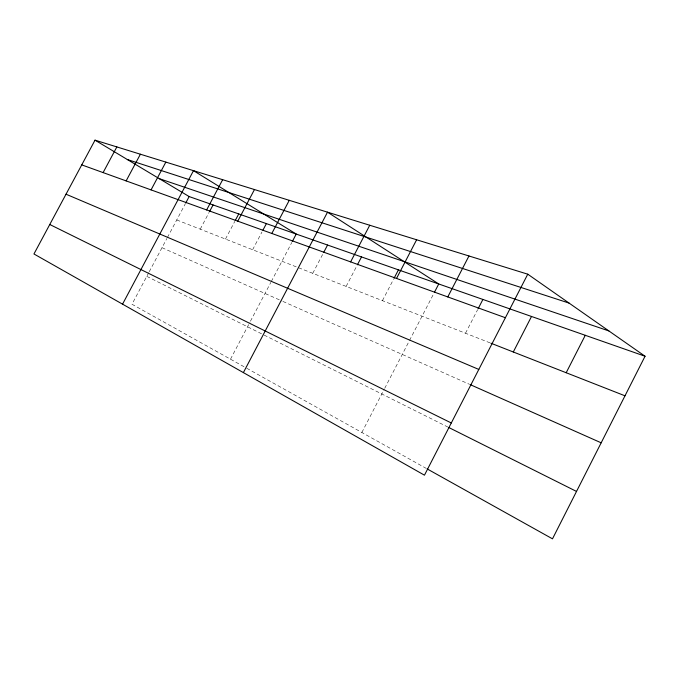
<?xml version="1.0" encoding="UTF-8"?>
<svg xmlns="http://www.w3.org/2000/svg" width="679" height="679" viewBox="0 0 679 679"><rect width="100%" height="100%" fill="white"/><g stroke="black" fill="none" stroke-linecap="round" stroke-linejoin="round"><path stroke-width="0.51" stroke-dasharray="3.4 2.55" d="M465.488 333.236L477.583 309.768M361.856 432.481L384.229 389.262M384.713 388.329L409.021 341.384M409.505 340.451L433.499 294.1M382.43 300.653L393.591 279.196M346.129 286.411L357.188 265.217M312.747 273.314L322.78 254.158M230.495 359.199L249.957 322.152M250.441 321.226L270.828 282.413M271.311 281.496L291.8 242.496M225.462 239.067L234.807 221.379M252.622 249.728L261.958 232.006M200.229 229.171L209.115 212.391M148.752 272.652L131.981 304.234L245.823 367.746M149.244 271.727L166.915 238.448M167.407 237.523L185.18 204.048M176.735 219.954L489.882 342.802M162.001 247.699L281.989 301.001M282.931 301.425L469.681 384.39M146.791 276.353L263.197 334.62M264.123 335.078L447.775 426.998M246.732 368.247L426.437 468.51"/><path stroke-width="1.02" d="M527.761 274.189L424.46 475.181L33.95 253.971L95.018 140.163L527.761 274.189L645.05 356.237L552.494 538.837L427.354 469.019M566.184 372.737L585.273 335.299M513.299 351.994L531.513 316.473M478.067 308.835L482.905 299.447M434.45 292.267L438.744 283.975L327.516 212.171L243.379 372.61M447.784 296.935L468.96 255.983M394.075 278.263L398.437 269.86M396.528 278.449L416.626 239.772M350.619 261.882L369.749 225.25M357.672 264.301L361.517 256.934M323.739 252.333L327.558 245.034M271.821 233.457L289.262 200.33M292.293 241.563L296.231 234.06L193.49 170.667L122.551 304.158M235.299 220.446L238.745 213.927M237.76 221.167L254.464 189.551M262.943 230.139L266.38 223.612M206.637 209.938L222.661 179.697M209.607 211.466L213.07 204.939M151.052 189.891L165.854 162.103M185.681 203.114L189.152 196.562L645.05 356.237M126.133 180.903L140.392 154.218M103.106 172.593L116.847 146.927M127.296 159.506L569.07 303.089M159.276 178.662L608.859 330.919M81.752 164.887L505.388 317.721M490.858 343.184L624.994 395.806M66.016 194.202L478.805 369.435M470.632 384.815L601.17 442.81M49.771 224.494L451.289 422.975M448.709 427.464L576.522 491.435M95.018 140.163L189.152 196.562"/></g></svg>
